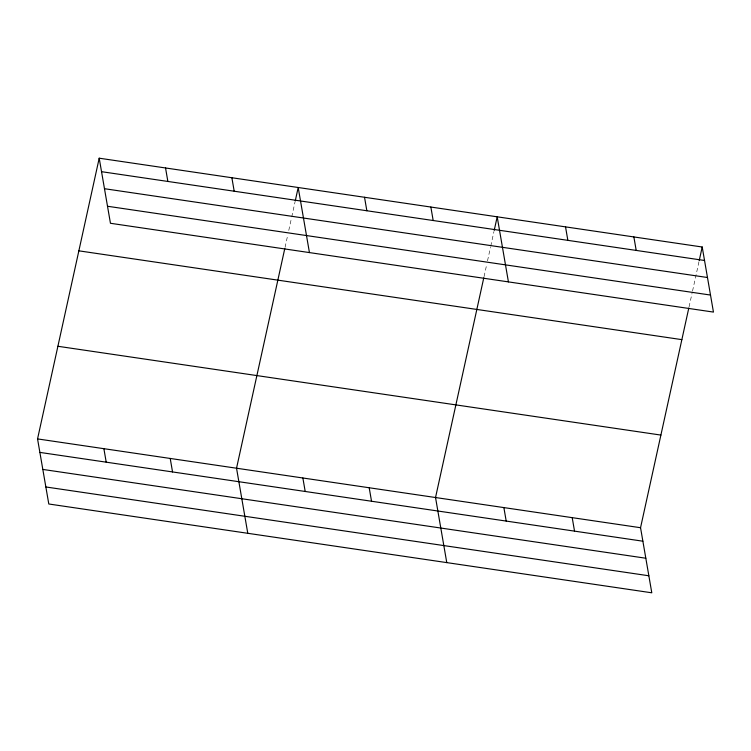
<?xml version="1.0" encoding="UTF-8"?>
<svg xmlns="http://www.w3.org/2000/svg" width="751" height="751" viewBox="0 0 751 751"><rect width="100%" height="100%" fill="white"/><g stroke="black" fill="none" stroke-linecap="round" stroke-linejoin="round"><path stroke-width="0.56" stroke-dasharray="3.75 2.82" d="M285.051 247.379L287.774 234.95M288.769 230.435L291.501 218.006M291.745 216.879L294.974 202.188M484.038 276.687L486.77 264.258M487.512 260.869L490.487 247.314M490.741 246.178L493.961 231.496M689.061 306.877L692.037 293.322M692.535 291.059L699.228 260.559"/><path stroke-width="1.13" d="M688.808 308.004L640.547 527.718L651.793 592.802L48.796 503.996L37.55 438.913L99.207 158.198L702.204 247.004L713.45 312.087L110.453 223.282L99.207 158.198M284.798 248.506L236.537 468.22L247.783 533.304M295.218 201.061L298.194 187.506L309.44 252.589M483.785 277.814L435.533 497.528L446.77 562.612M494.214 230.369L497.19 216.804L508.427 281.888M699.228 260.559L702.204 247.004M101.535 171.679L704.541 260.484M104.483 188.708L707.48 277.513M107.506 206.253L710.512 295.059M78.864 250.834L681.861 339.64M57.902 346.277L660.899 435.082M37.55 438.913L640.547 527.718M39.878 452.402L642.875 541.199M42.816 469.431L645.822 558.228M45.849 486.967L648.855 575.773M633.872 236.94L636.2 250.421M565.531 226.877L567.859 240.358M572.206 517.655L574.534 531.135M503.874 507.592L506.202 521.072M430.858 207.041L433.186 220.522M364.526 197.269L366.854 210.759M369.201 487.756L371.529 501.236M302.869 477.993L305.197 491.473M231.871 177.734L234.199 191.214M165.539 167.971L167.867 181.451M170.214 458.448L172.542 471.938M103.882 448.685L106.21 462.165"/></g></svg>
